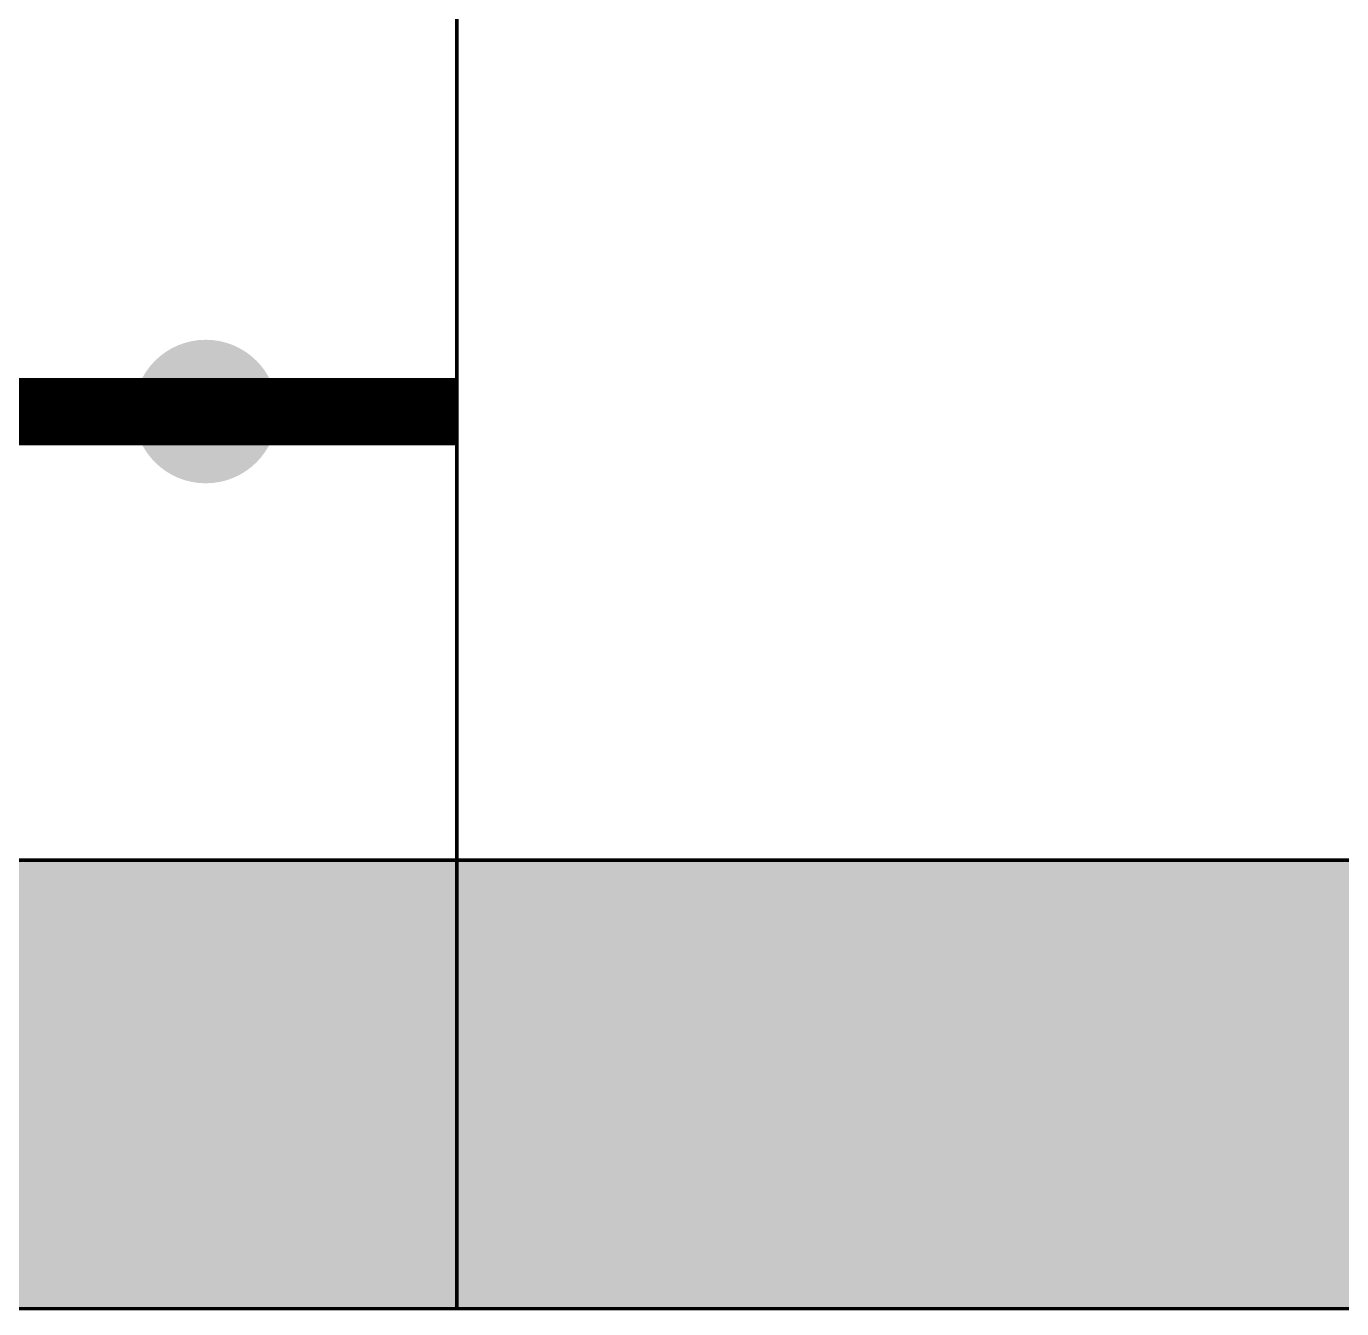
# Model space of a CAD drawing. Header units: millimetres. Extents: x -116965 to 323937, y 291661 to 566926.
# Drawn here: x -42028.7 to -41735.6, y 316538.8 to 316824.6 of the extents above; entities that cross this region are included whole.
import ezdxf

# ---------------------------------------------------------------- set-up
doc = ezdxf.new("R2010")
doc.units = ezdxf.units.MM
doc.layers.get('0').update_dxf_attribs({"lineweight": 18})
doc.layers.add('C00-00-00', color=7, linetype='Continuous')
doc.layers.add('C34-3A-40', color=7, linetype='Continuous', true_color=0x343a40)
doc.layers.add('C62-64-69', color=7, linetype='Continuous', true_color=0x626469)

msp = doc.modelspace()

# ---------------------------------------------------------------- hatches: boundary and pattern name
at = {"layer": 'C00-00-00'}
h = msp.add_hatch(color=256, dxfattribs=at)
edge = h.paths.add_edge_path()
edge.add_arc((-41988.741132, 316738.722167), 15.997765, 0, 360)
at = {"layer": 'C34-3A-40'}
h = msp.add_hatch(color=256, dxfattribs=at)
h.dxf.hatch_style = 2
h.paths.add_polyline_path([(-42632.651242, 316638.736127), (-41932.748952, 316638.736127), (-41932.748952, 316538.750083), (-42632.651242, 316538.750083)])
h = msp.add_hatch(color=256, dxfattribs=at)
h.dxf.hatch_style = 2
h.paths.add_polyline_path([(-41932.748952, 316638.736127), (-41532.804782, 316638.736127), (-41532.804782, 316538.750083), (-41932.748952, 316538.750083)])
at = {"layer": 'C62-64-69'}
h = msp.add_hatch(color=256, dxfattribs=at)
h.dxf.hatch_style = 2
h.paths.add_polyline_path([(-42056.731642, 316629.737383), (-42024.736107, 316629.737383), (-42024.736107, 316622.738358), (-42056.731642, 316622.738358)])
h = msp.add_hatch(color=256, dxfattribs=at)
h.dxf.hatch_style = 2
h.paths.add_polyline_path([(-42024.736107, 316629.737383), (-41992.740577, 316629.737383), (-41992.740577, 316622.738358), (-42024.736107, 316622.738358)])
h = msp.add_hatch(color=256, dxfattribs=at)
h.dxf.hatch_style = 2
h.paths.add_polyline_path([(-42024.736107, 316629.737383), (-41992.740577, 316629.737383), (-41992.740577, 316622.738358), (-42024.736107, 316622.738358)])
h = msp.add_hatch(color=256, dxfattribs=at)
h.dxf.hatch_style = 2
h.paths.add_polyline_path([(-41992.740577, 316629.737383), (-41960.745042, 316629.737383), (-41960.745042, 316622.738358), (-41992.740577, 316622.738358)])
h = msp.add_hatch(color=256, dxfattribs=at)
h.dxf.hatch_style = 2
h.paths.add_polyline_path([(-41992.740577, 316629.737383), (-41960.745042, 316629.737383), (-41960.745042, 316622.738358), (-41992.740577, 316622.738358)])
h = msp.add_hatch(color=256, dxfattribs=at)
h.dxf.hatch_style = 2
h.paths.add_polyline_path([(-41960.745042, 316629.737383), (-41928.749507, 316629.737383), (-41928.749507, 316622.738358), (-41960.745042, 316622.738358)])
h = msp.add_hatch(color=256, dxfattribs=at)
h.dxf.hatch_style = 2
h.paths.add_polyline_path([(-41932.748952, 316629.737383), (-41900.753417, 316629.737383), (-41900.753417, 316622.738358), (-41932.748952, 316622.738358)])
h = msp.add_hatch(color=256, dxfattribs=at)
h.dxf.hatch_style = 2
h.paths.add_polyline_path([(-41900.753417, 316629.737383), (-41868.757882, 316629.737383), (-41868.757882, 316622.738358), (-41900.753417, 316622.738358)])
h = msp.add_hatch(color=256, dxfattribs=at)
h.dxf.hatch_style = 2
h.paths.add_polyline_path([(-41900.753417, 316629.737383), (-41868.757882, 316629.737383), (-41868.757882, 316622.738358), (-41900.753417, 316622.738358)])
h = msp.add_hatch(color=256, dxfattribs=at)
h.dxf.hatch_style = 2
h.paths.add_polyline_path([(-41868.757882, 316629.737383), (-41836.762352, 316629.737383), (-41836.762352, 316622.738358), (-41868.757882, 316622.738358)])
h = msp.add_hatch(color=256, dxfattribs=at)
h.dxf.hatch_style = 2
h.paths.add_polyline_path([(-41868.757882, 316629.737383), (-41836.762352, 316629.737383), (-41836.762352, 316622.738358), (-41868.757882, 316622.738358)])
h = msp.add_hatch(color=256, dxfattribs=at)
h.dxf.hatch_style = 2
h.paths.add_polyline_path([(-41836.762352, 316629.737383), (-41804.766817, 316629.737383), (-41804.766817, 316622.738358), (-41836.762352, 316622.738358)])
h = msp.add_hatch(color=256, dxfattribs=at)
h.dxf.hatch_style = 2
h.paths.add_polyline_path([(-41804.766817, 316629.737383), (-41772.771282, 316629.737383), (-41772.771282, 316622.738358), (-41804.766817, 316622.738358)])
h = msp.add_hatch(color=256, dxfattribs=at)
h.dxf.hatch_style = 2
h.paths.add_polyline_path([(-41804.766817, 316629.737383), (-41772.771282, 316629.737383), (-41772.771282, 316622.738358), (-41804.766817, 316622.738358)])
h = msp.add_hatch(color=256, dxfattribs=at)
h.dxf.hatch_style = 2
h.paths.add_polyline_path([(-41772.771282, 316629.737383), (-41740.775752, 316629.737383), (-41740.775752, 316622.738358), (-41772.771282, 316622.738358)])
h = msp.add_hatch(color=256, dxfattribs=at)
h.dxf.hatch_style = 2
h.paths.add_polyline_path([(-41772.771282, 316629.737383), (-41740.775752, 316629.737383), (-41740.775752, 316622.738358), (-41772.771282, 316622.738358)])
h = msp.add_hatch(color=256, dxfattribs=at)
h.dxf.hatch_style = 2
h.paths.add_polyline_path([(-41740.775752, 316629.737383), (-41708.780217, 316629.737383), (-41708.780217, 316622.738358), (-41740.775752, 316622.738358)])
h = msp.add_hatch(color=256, dxfattribs=at)
h.dxf.hatch_style = 2
h.paths.add_polyline_path([(-42056.731642, 316622.738358), (-42024.736107, 316622.738358), (-42024.736107, 316620.738639), (-42056.731642, 316620.738639)])
h = msp.add_hatch(color=256, dxfattribs=at)
h.dxf.hatch_style = 2
h.paths.add_polyline_path([(-42024.736107, 316622.738358), (-41992.740577, 316622.738358), (-41992.740577, 316620.738639), (-42024.736107, 316620.738639)])
h = msp.add_hatch(color=256, dxfattribs=at)
h.dxf.hatch_style = 2
h.paths.add_polyline_path([(-42024.736107, 316622.738358), (-41992.740577, 316622.738358), (-41992.740577, 316620.738639), (-42024.736107, 316620.738639)])
h = msp.add_hatch(color=256, dxfattribs=at)
h.dxf.hatch_style = 2
h.paths.add_polyline_path([(-41992.740577, 316622.738358), (-41960.745042, 316622.738358), (-41960.745042, 316620.738639), (-41992.740577, 316620.738639)])
h = msp.add_hatch(color=256, dxfattribs=at)
h.dxf.hatch_style = 2
h.paths.add_polyline_path([(-41992.740577, 316622.738358), (-41960.745042, 316622.738358), (-41960.745042, 316620.738639), (-41992.740577, 316620.738639)])
h = msp.add_hatch(color=256, dxfattribs=at)
h.dxf.hatch_style = 2
h.paths.add_polyline_path([(-41960.745042, 316622.738358), (-41928.749507, 316622.738358), (-41928.749507, 316620.738639), (-41960.745042, 316620.738639)])
h = msp.add_hatch(color=256, dxfattribs=at)
h.dxf.hatch_style = 2
h.paths.add_polyline_path([(-41932.748952, 316622.738358), (-41900.753417, 316622.738358), (-41900.753417, 316620.738639), (-41932.748952, 316620.738639)])
h = msp.add_hatch(color=256, dxfattribs=at)
h.dxf.hatch_style = 2
h.paths.add_polyline_path([(-41900.753417, 316622.738358), (-41868.757882, 316622.738358), (-41868.757882, 316620.738639), (-41900.753417, 316620.738639)])
h = msp.add_hatch(color=256, dxfattribs=at)
h.dxf.hatch_style = 2
h.paths.add_polyline_path([(-41900.753417, 316622.738358), (-41868.757882, 316622.738358), (-41868.757882, 316620.738639), (-41900.753417, 316620.738639)])
h = msp.add_hatch(color=256, dxfattribs=at)
h.dxf.hatch_style = 2
h.paths.add_polyline_path([(-41868.757882, 316622.738358), (-41836.762352, 316622.738358), (-41836.762352, 316620.738639), (-41868.757882, 316620.738639)])
h = msp.add_hatch(color=256, dxfattribs=at)
h.dxf.hatch_style = 2
h.paths.add_polyline_path([(-41868.757882, 316622.738358), (-41836.762352, 316622.738358), (-41836.762352, 316620.738639), (-41868.757882, 316620.738639)])
h = msp.add_hatch(color=256, dxfattribs=at)
h.dxf.hatch_style = 2
h.paths.add_polyline_path([(-41836.762352, 316622.738358), (-41804.766817, 316622.738358), (-41804.766817, 316620.738639), (-41836.762352, 316620.738639)])
h = msp.add_hatch(color=256, dxfattribs=at)
h.dxf.hatch_style = 2
h.paths.add_polyline_path([(-41804.766817, 316622.738358), (-41772.771282, 316622.738358), (-41772.771282, 316620.738639), (-41804.766817, 316620.738639)])
h = msp.add_hatch(color=256, dxfattribs=at)
h.dxf.hatch_style = 2
h.paths.add_polyline_path([(-41804.766817, 316622.738358), (-41772.771282, 316622.738358), (-41772.771282, 316620.738639), (-41804.766817, 316620.738639)])
h = msp.add_hatch(color=256, dxfattribs=at)
h.dxf.hatch_style = 2
h.paths.add_polyline_path([(-41772.771282, 316622.738358), (-41740.775752, 316622.738358), (-41740.775752, 316620.738639), (-41772.771282, 316620.738639)])
h = msp.add_hatch(color=256, dxfattribs=at)
h.dxf.hatch_style = 2
h.paths.add_polyline_path([(-41772.771282, 316622.738358), (-41740.775752, 316622.738358), (-41740.775752, 316620.738639), (-41772.771282, 316620.738639)])
h = msp.add_hatch(color=256, dxfattribs=at)
h.dxf.hatch_style = 2
h.paths.add_polyline_path([(-41740.775752, 316622.738358), (-41708.780217, 316622.738358), (-41708.780217, 316620.738639), (-41740.775752, 316620.738639)])
h = msp.add_hatch(color=256, dxfattribs=at)
h.dxf.hatch_style = 2
h.paths.add_polyline_path([(-42056.731642, 316620.738639), (-42024.736107, 316620.738639), (-42024.736107, 316613.739614), (-42056.731642, 316613.739614)])
h = msp.add_hatch(color=256, dxfattribs=at)
h.dxf.hatch_style = 2
h.paths.add_polyline_path([(-42024.736107, 316620.738639), (-41992.740577, 316620.738639), (-41992.740577, 316613.739614), (-42024.736107, 316613.739614)])
h = msp.add_hatch(color=256, dxfattribs=at)
h.dxf.hatch_style = 2
h.paths.add_polyline_path([(-42024.736107, 316620.738639), (-41992.740577, 316620.738639), (-41992.740577, 316613.739614), (-42024.736107, 316613.739614)])
h = msp.add_hatch(color=256, dxfattribs=at)
h.dxf.hatch_style = 2
h.paths.add_polyline_path([(-41992.740577, 316620.738639), (-41960.745042, 316620.738639), (-41960.745042, 316613.739614), (-41992.740577, 316613.739614)])
h = msp.add_hatch(color=256, dxfattribs=at)
h.dxf.hatch_style = 2
h.paths.add_polyline_path([(-41992.740577, 316620.738639), (-41960.745042, 316620.738639), (-41960.745042, 316613.739614), (-41992.740577, 316613.739614)])
h = msp.add_hatch(color=256, dxfattribs=at)
h.dxf.hatch_style = 2
h.paths.add_polyline_path([(-41960.745042, 316620.738639), (-41928.749507, 316620.738639), (-41928.749507, 316613.739614), (-41960.745042, 316613.739614)])
h = msp.add_hatch(color=256, dxfattribs=at)
h.dxf.hatch_style = 2
h.paths.add_polyline_path([(-41932.748952, 316620.738639), (-41900.753417, 316620.738639), (-41900.753417, 316613.739614), (-41932.748952, 316613.739614)])
h = msp.add_hatch(color=256, dxfattribs=at)
h.dxf.hatch_style = 2
h.paths.add_polyline_path([(-41900.753417, 316620.738639), (-41868.757882, 316620.738639), (-41868.757882, 316613.739614), (-41900.753417, 316613.739614)])
h = msp.add_hatch(color=256, dxfattribs=at)
h.dxf.hatch_style = 2
h.paths.add_polyline_path([(-41900.753417, 316620.738639), (-41868.757882, 316620.738639), (-41868.757882, 316613.739614), (-41900.753417, 316613.739614)])
h = msp.add_hatch(color=256, dxfattribs=at)
h.dxf.hatch_style = 2
h.paths.add_polyline_path([(-41868.757882, 316620.738639), (-41836.762352, 316620.738639), (-41836.762352, 316613.739614), (-41868.757882, 316613.739614)])
h = msp.add_hatch(color=256, dxfattribs=at)
h.dxf.hatch_style = 2
h.paths.add_polyline_path([(-41868.757882, 316620.738639), (-41836.762352, 316620.738639), (-41836.762352, 316613.739614), (-41868.757882, 316613.739614)])
h = msp.add_hatch(color=256, dxfattribs=at)
h.dxf.hatch_style = 2
h.paths.add_polyline_path([(-41836.762352, 316620.738639), (-41804.766817, 316620.738639), (-41804.766817, 316613.739614), (-41836.762352, 316613.739614)])
h = msp.add_hatch(color=256, dxfattribs=at)
h.dxf.hatch_style = 2
h.paths.add_polyline_path([(-41804.766817, 316620.738639), (-41772.771282, 316620.738639), (-41772.771282, 316613.739614), (-41804.766817, 316613.739614)])
h = msp.add_hatch(color=256, dxfattribs=at)
h.dxf.hatch_style = 2
h.paths.add_polyline_path([(-41804.766817, 316620.738639), (-41772.771282, 316620.738639), (-41772.771282, 316613.739614), (-41804.766817, 316613.739614)])
h = msp.add_hatch(color=256, dxfattribs=at)
h.dxf.hatch_style = 2
h.paths.add_polyline_path([(-41772.771282, 316620.738639), (-41740.775752, 316620.738639), (-41740.775752, 316613.739614), (-41772.771282, 316613.739614)])
h = msp.add_hatch(color=256, dxfattribs=at)
h.dxf.hatch_style = 2
h.paths.add_polyline_path([(-41772.771282, 316620.738639), (-41740.775752, 316620.738639), (-41740.775752, 316613.739614), (-41772.771282, 316613.739614)])
h = msp.add_hatch(color=256, dxfattribs=at)
h.dxf.hatch_style = 2
h.paths.add_polyline_path([(-41740.775752, 316620.738639), (-41708.780217, 316620.738639), (-41708.780217, 316613.739614), (-41740.775752, 316613.739614)])
h = msp.add_hatch(color=256, dxfattribs=at)
h.dxf.hatch_style = 2
h.paths.add_polyline_path([(-42056.731642, 316613.739614), (-42024.736107, 316613.739614), (-42024.736107, 316611.739896), (-42056.731642, 316611.739896)])
h = msp.add_hatch(color=256, dxfattribs=at)
h.dxf.hatch_style = 2
h.paths.add_polyline_path([(-42024.736107, 316613.739614), (-41992.740577, 316613.739614), (-41992.740577, 316611.739896), (-42024.736107, 316611.739896)])
h = msp.add_hatch(color=256, dxfattribs=at)
h.dxf.hatch_style = 2
h.paths.add_polyline_path([(-42024.736107, 316613.739614), (-41992.740577, 316613.739614), (-41992.740577, 316611.739896), (-42024.736107, 316611.739896)])
h = msp.add_hatch(color=256, dxfattribs=at)
h.dxf.hatch_style = 2
h.paths.add_polyline_path([(-41992.740577, 316613.739614), (-41960.745042, 316613.739614), (-41960.745042, 316611.739896), (-41992.740577, 316611.739896)])
h = msp.add_hatch(color=256, dxfattribs=at)
h.dxf.hatch_style = 2
h.paths.add_polyline_path([(-41992.740577, 316613.739614), (-41960.745042, 316613.739614), (-41960.745042, 316611.739896), (-41992.740577, 316611.739896)])
h = msp.add_hatch(color=256, dxfattribs=at)
h.dxf.hatch_style = 2
h.paths.add_polyline_path([(-41960.745042, 316613.739614), (-41928.749507, 316613.739614), (-41928.749507, 316611.739896), (-41960.745042, 316611.739896)])
h = msp.add_hatch(color=256, dxfattribs=at)
h.dxf.hatch_style = 2
h.paths.add_polyline_path([(-41932.748952, 316613.739614), (-41900.753417, 316613.739614), (-41900.753417, 316611.739896), (-41932.748952, 316611.739896)])
h = msp.add_hatch(color=256, dxfattribs=at)
h.dxf.hatch_style = 2
h.paths.add_polyline_path([(-41900.753417, 316613.739614), (-41868.757882, 316613.739614), (-41868.757882, 316611.739896), (-41900.753417, 316611.739896)])
h = msp.add_hatch(color=256, dxfattribs=at)
h.dxf.hatch_style = 2
h.paths.add_polyline_path([(-41900.753417, 316613.739614), (-41868.757882, 316613.739614), (-41868.757882, 316611.739896), (-41900.753417, 316611.739896)])
h = msp.add_hatch(color=256, dxfattribs=at)
h.dxf.hatch_style = 2
h.paths.add_polyline_path([(-41868.757882, 316613.739614), (-41836.762352, 316613.739614), (-41836.762352, 316611.739896), (-41868.757882, 316611.739896)])
h = msp.add_hatch(color=256, dxfattribs=at)
h.dxf.hatch_style = 2
h.paths.add_polyline_path([(-41868.757882, 316613.739614), (-41836.762352, 316613.739614), (-41836.762352, 316611.739896), (-41868.757882, 316611.739896)])
h = msp.add_hatch(color=256, dxfattribs=at)
h.dxf.hatch_style = 2
h.paths.add_polyline_path([(-41836.762352, 316613.739614), (-41804.766817, 316613.739614), (-41804.766817, 316611.739896), (-41836.762352, 316611.739896)])
h = msp.add_hatch(color=256, dxfattribs=at)
h.dxf.hatch_style = 2
h.paths.add_polyline_path([(-41804.766817, 316613.739614), (-41772.771282, 316613.739614), (-41772.771282, 316611.739896), (-41804.766817, 316611.739896)])
h = msp.add_hatch(color=256, dxfattribs=at)
h.dxf.hatch_style = 2
h.paths.add_polyline_path([(-41804.766817, 316613.739614), (-41772.771282, 316613.739614), (-41772.771282, 316611.739896), (-41804.766817, 316611.739896)])
h = msp.add_hatch(color=256, dxfattribs=at)
h.dxf.hatch_style = 2
h.paths.add_polyline_path([(-41772.771282, 316613.739614), (-41740.775752, 316613.739614), (-41740.775752, 316611.739896), (-41772.771282, 316611.739896)])
h = msp.add_hatch(color=256, dxfattribs=at)
h.dxf.hatch_style = 2
h.paths.add_polyline_path([(-41772.771282, 316613.739614), (-41740.775752, 316613.739614), (-41740.775752, 316611.739896), (-41772.771282, 316611.739896)])
h = msp.add_hatch(color=256, dxfattribs=at)
h.dxf.hatch_style = 2
h.paths.add_polyline_path([(-41740.775752, 316613.739614), (-41708.780217, 316613.739614), (-41708.780217, 316611.739896), (-41740.775752, 316611.739896)])
h = msp.add_hatch(color=256, dxfattribs=at)
h.dxf.hatch_style = 2
h.paths.add_polyline_path([(-42056.731642, 316611.739896), (-42024.736107, 316611.739896), (-42024.736107, 316604.74087), (-42056.731642, 316604.74087)])
h = msp.add_hatch(color=256, dxfattribs=at)
h.dxf.hatch_style = 2
h.paths.add_polyline_path([(-42024.736107, 316611.739896), (-41992.740577, 316611.739896), (-41992.740577, 316604.74087), (-42024.736107, 316604.74087)])
h = msp.add_hatch(color=256, dxfattribs=at)
h.dxf.hatch_style = 2
h.paths.add_polyline_path([(-42024.736107, 316611.739896), (-41992.740577, 316611.739896), (-41992.740577, 316604.74087), (-42024.736107, 316604.74087)])
h = msp.add_hatch(color=256, dxfattribs=at)
h.dxf.hatch_style = 2
h.paths.add_polyline_path([(-41992.740577, 316611.739896), (-41960.745042, 316611.739896), (-41960.745042, 316604.74087), (-41992.740577, 316604.74087)])
h = msp.add_hatch(color=256, dxfattribs=at)
h.dxf.hatch_style = 2
h.paths.add_polyline_path([(-41992.740577, 316611.739896), (-41960.745042, 316611.739896), (-41960.745042, 316604.74087), (-41992.740577, 316604.74087)])
h = msp.add_hatch(color=256, dxfattribs=at)
h.dxf.hatch_style = 2
h.paths.add_polyline_path([(-41960.745042, 316611.739896), (-41928.749507, 316611.739896), (-41928.749507, 316604.74087), (-41960.745042, 316604.74087)])
h = msp.add_hatch(color=256, dxfattribs=at)
h.dxf.hatch_style = 2
h.paths.add_polyline_path([(-41932.748952, 316611.739896), (-41900.753417, 316611.739896), (-41900.753417, 316604.74087), (-41932.748952, 316604.74087)])
h = msp.add_hatch(color=256, dxfattribs=at)
h.dxf.hatch_style = 2
h.paths.add_polyline_path([(-41900.753417, 316611.739896), (-41868.757882, 316611.739896), (-41868.757882, 316604.74087), (-41900.753417, 316604.74087)])
h = msp.add_hatch(color=256, dxfattribs=at)
h.dxf.hatch_style = 2
h.paths.add_polyline_path([(-41900.753417, 316611.739896), (-41868.757882, 316611.739896), (-41868.757882, 316604.74087), (-41900.753417, 316604.74087)])
h = msp.add_hatch(color=256, dxfattribs=at)
h.dxf.hatch_style = 2
h.paths.add_polyline_path([(-41868.757882, 316611.739896), (-41836.762352, 316611.739896), (-41836.762352, 316604.74087), (-41868.757882, 316604.74087)])
h = msp.add_hatch(color=256, dxfattribs=at)
h.dxf.hatch_style = 2
h.paths.add_polyline_path([(-41868.757882, 316611.739896), (-41836.762352, 316611.739896), (-41836.762352, 316604.74087), (-41868.757882, 316604.74087)])
h = msp.add_hatch(color=256, dxfattribs=at)
h.dxf.hatch_style = 2
h.paths.add_polyline_path([(-41836.762352, 316611.739896), (-41804.766817, 316611.739896), (-41804.766817, 316604.74087), (-41836.762352, 316604.74087)])
h = msp.add_hatch(color=256, dxfattribs=at)
h.dxf.hatch_style = 2
h.paths.add_polyline_path([(-41804.766817, 316611.739896), (-41772.771282, 316611.739896), (-41772.771282, 316604.74087), (-41804.766817, 316604.74087)])
h = msp.add_hatch(color=256, dxfattribs=at)
h.dxf.hatch_style = 2
h.paths.add_polyline_path([(-41804.766817, 316611.739896), (-41772.771282, 316611.739896), (-41772.771282, 316604.74087), (-41804.766817, 316604.74087)])
h = msp.add_hatch(color=256, dxfattribs=at)
h.dxf.hatch_style = 2
h.paths.add_polyline_path([(-41772.771282, 316611.739896), (-41740.775752, 316611.739896), (-41740.775752, 316604.74087), (-41772.771282, 316604.74087)])
h = msp.add_hatch(color=256, dxfattribs=at)
h.dxf.hatch_style = 2
h.paths.add_polyline_path([(-41772.771282, 316611.739896), (-41740.775752, 316611.739896), (-41740.775752, 316604.74087), (-41772.771282, 316604.74087)])
h = msp.add_hatch(color=256, dxfattribs=at)
h.dxf.hatch_style = 2
h.paths.add_polyline_path([(-41740.775752, 316611.739896), (-41708.780217, 316611.739896), (-41708.780217, 316604.74087), (-41740.775752, 316604.74087)])
h = msp.add_hatch(color=256, dxfattribs=at)
h.dxf.hatch_style = 2
h.paths.add_polyline_path([(-42056.731642, 316604.74087), (-42024.736107, 316604.74087), (-42024.736107, 316602.741152), (-42056.731642, 316602.741152)])
h = msp.add_hatch(color=256, dxfattribs=at)
h.dxf.hatch_style = 2
h.paths.add_polyline_path([(-42024.736107, 316604.74087), (-41992.740577, 316604.74087), (-41992.740577, 316602.741152), (-42024.736107, 316602.741152)])
h = msp.add_hatch(color=256, dxfattribs=at)
h.dxf.hatch_style = 2
h.paths.add_polyline_path([(-42024.736107, 316604.74087), (-41992.740577, 316604.74087), (-41992.740577, 316602.741152), (-42024.736107, 316602.741152)])
h = msp.add_hatch(color=256, dxfattribs=at)
h.dxf.hatch_style = 2
h.paths.add_polyline_path([(-41992.740577, 316604.74087), (-41960.745042, 316604.74087), (-41960.745042, 316602.741152), (-41992.740577, 316602.741152)])
h = msp.add_hatch(color=256, dxfattribs=at)
h.dxf.hatch_style = 2
h.paths.add_polyline_path([(-41992.740577, 316604.74087), (-41960.745042, 316604.74087), (-41960.745042, 316602.741152), (-41992.740577, 316602.741152)])
h = msp.add_hatch(color=256, dxfattribs=at)
h.dxf.hatch_style = 2
h.paths.add_polyline_path([(-41960.745042, 316604.74087), (-41928.749507, 316604.74087), (-41928.749507, 316602.741152), (-41960.745042, 316602.741152)])
h = msp.add_hatch(color=256, dxfattribs=at)
h.dxf.hatch_style = 2
h.paths.add_polyline_path([(-41932.748952, 316604.74087), (-41900.753417, 316604.74087), (-41900.753417, 316602.741152), (-41932.748952, 316602.741152)])
h = msp.add_hatch(color=256, dxfattribs=at)
h.dxf.hatch_style = 2
h.paths.add_polyline_path([(-41900.753417, 316604.74087), (-41868.757882, 316604.74087), (-41868.757882, 316602.741152), (-41900.753417, 316602.741152)])
h = msp.add_hatch(color=256, dxfattribs=at)
h.dxf.hatch_style = 2
h.paths.add_polyline_path([(-41900.753417, 316604.74087), (-41868.757882, 316604.74087), (-41868.757882, 316602.741152), (-41900.753417, 316602.741152)])
h = msp.add_hatch(color=256, dxfattribs=at)
h.dxf.hatch_style = 2
h.paths.add_polyline_path([(-41868.757882, 316604.74087), (-41836.762352, 316604.74087), (-41836.762352, 316602.741152), (-41868.757882, 316602.741152)])
h = msp.add_hatch(color=256, dxfattribs=at)
h.dxf.hatch_style = 2
h.paths.add_polyline_path([(-41868.757882, 316604.74087), (-41836.762352, 316604.74087), (-41836.762352, 316602.741152), (-41868.757882, 316602.741152)])
h = msp.add_hatch(color=256, dxfattribs=at)
h.dxf.hatch_style = 2
h.paths.add_polyline_path([(-41836.762352, 316604.74087), (-41804.766817, 316604.74087), (-41804.766817, 316602.741152), (-41836.762352, 316602.741152)])
h = msp.add_hatch(color=256, dxfattribs=at)
h.dxf.hatch_style = 2
h.paths.add_polyline_path([(-41804.766817, 316604.74087), (-41772.771282, 316604.74087), (-41772.771282, 316602.741152), (-41804.766817, 316602.741152)])
h = msp.add_hatch(color=256, dxfattribs=at)
h.dxf.hatch_style = 2
h.paths.add_polyline_path([(-41804.766817, 316604.74087), (-41772.771282, 316604.74087), (-41772.771282, 316602.741152), (-41804.766817, 316602.741152)])
h = msp.add_hatch(color=256, dxfattribs=at)
h.dxf.hatch_style = 2
h.paths.add_polyline_path([(-41772.771282, 316604.74087), (-41740.775752, 316604.74087), (-41740.775752, 316602.741152), (-41772.771282, 316602.741152)])
h = msp.add_hatch(color=256, dxfattribs=at)
h.dxf.hatch_style = 2
h.paths.add_polyline_path([(-41772.771282, 316604.74087), (-41740.775752, 316604.74087), (-41740.775752, 316602.741152), (-41772.771282, 316602.741152)])
h = msp.add_hatch(color=256, dxfattribs=at)
h.dxf.hatch_style = 2
h.paths.add_polyline_path([(-41740.775752, 316604.74087), (-41708.780217, 316604.74087), (-41708.780217, 316602.741152), (-41740.775752, 316602.741152)])
h = msp.add_hatch(color=256, dxfattribs=at)
h.dxf.hatch_style = 2
h.paths.add_polyline_path([(-42056.731642, 316602.741152), (-42024.736107, 316602.741152), (-42024.736107, 316595.742126), (-42056.731642, 316595.742126)])
h = msp.add_hatch(color=256, dxfattribs=at)
h.dxf.hatch_style = 2
h.paths.add_polyline_path([(-42024.736107, 316602.741152), (-41992.740577, 316602.741152), (-41992.740577, 316595.742126), (-42024.736107, 316595.742126)])
h = msp.add_hatch(color=256, dxfattribs=at)
h.dxf.hatch_style = 2
h.paths.add_polyline_path([(-42024.736107, 316602.741152), (-41992.740577, 316602.741152), (-41992.740577, 316595.742126), (-42024.736107, 316595.742126)])
h = msp.add_hatch(color=256, dxfattribs=at)
h.dxf.hatch_style = 2
h.paths.add_polyline_path([(-41992.740577, 316602.741152), (-41960.745042, 316602.741152), (-41960.745042, 316595.742126), (-41992.740577, 316595.742126)])
h = msp.add_hatch(color=256, dxfattribs=at)
h.dxf.hatch_style = 2
h.paths.add_polyline_path([(-41992.740577, 316602.741152), (-41960.745042, 316602.741152), (-41960.745042, 316595.742126), (-41992.740577, 316595.742126)])
h = msp.add_hatch(color=256, dxfattribs=at)
h.dxf.hatch_style = 2
h.paths.add_polyline_path([(-41960.745042, 316602.741152), (-41928.749507, 316602.741152), (-41928.749507, 316595.742126), (-41960.745042, 316595.742126)])
h = msp.add_hatch(color=256, dxfattribs=at)
h.dxf.hatch_style = 2
h.paths.add_polyline_path([(-41932.748952, 316602.741152), (-41900.753417, 316602.741152), (-41900.753417, 316595.742126), (-41932.748952, 316595.742126)])
h = msp.add_hatch(color=256, dxfattribs=at)
h.dxf.hatch_style = 2
h.paths.add_polyline_path([(-41900.753417, 316602.741152), (-41868.757882, 316602.741152), (-41868.757882, 316595.742126), (-41900.753417, 316595.742126)])
h = msp.add_hatch(color=256, dxfattribs=at)
h.dxf.hatch_style = 2
h.paths.add_polyline_path([(-41900.753417, 316602.741152), (-41868.757882, 316602.741152), (-41868.757882, 316595.742126), (-41900.753417, 316595.742126)])
h = msp.add_hatch(color=256, dxfattribs=at)
h.dxf.hatch_style = 2
h.paths.add_polyline_path([(-41868.757882, 316602.741152), (-41836.762352, 316602.741152), (-41836.762352, 316595.742126), (-41868.757882, 316595.742126)])
h = msp.add_hatch(color=256, dxfattribs=at)
h.dxf.hatch_style = 2
h.paths.add_polyline_path([(-41868.757882, 316602.741152), (-41836.762352, 316602.741152), (-41836.762352, 316595.742126), (-41868.757882, 316595.742126)])
h = msp.add_hatch(color=256, dxfattribs=at)
h.dxf.hatch_style = 2
h.paths.add_polyline_path([(-41836.762352, 316602.741152), (-41804.766817, 316602.741152), (-41804.766817, 316595.742126), (-41836.762352, 316595.742126)])
h = msp.add_hatch(color=256, dxfattribs=at)
h.dxf.hatch_style = 2
h.paths.add_polyline_path([(-41804.766817, 316602.741152), (-41772.771282, 316602.741152), (-41772.771282, 316595.742126), (-41804.766817, 316595.742126)])
h = msp.add_hatch(color=256, dxfattribs=at)
h.dxf.hatch_style = 2
h.paths.add_polyline_path([(-41804.766817, 316602.741152), (-41772.771282, 316602.741152), (-41772.771282, 316595.742126), (-41804.766817, 316595.742126)])
h = msp.add_hatch(color=256, dxfattribs=at)
h.dxf.hatch_style = 2
h.paths.add_polyline_path([(-41772.771282, 316602.741152), (-41740.775752, 316602.741152), (-41740.775752, 316595.742126), (-41772.771282, 316595.742126)])
h = msp.add_hatch(color=256, dxfattribs=at)
h.dxf.hatch_style = 2
h.paths.add_polyline_path([(-41772.771282, 316602.741152), (-41740.775752, 316602.741152), (-41740.775752, 316595.742126), (-41772.771282, 316595.742126)])
h = msp.add_hatch(color=256, dxfattribs=at)
h.dxf.hatch_style = 2
h.paths.add_polyline_path([(-41740.775752, 316602.741152), (-41708.780217, 316602.741152), (-41708.780217, 316595.742126), (-41740.775752, 316595.742126)])
h = msp.add_hatch(color=256, dxfattribs=at)
h.dxf.hatch_style = 2
h.paths.add_polyline_path([(-42056.731642, 316595.742126), (-42024.736107, 316595.742126), (-42024.736107, 316593.742408), (-42056.731642, 316593.742408)])
h = msp.add_hatch(color=256, dxfattribs=at)
h.dxf.hatch_style = 2
h.paths.add_polyline_path([(-42024.736107, 316595.742126), (-41992.740577, 316595.742126), (-41992.740577, 316593.742408), (-42024.736107, 316593.742408)])
h = msp.add_hatch(color=256, dxfattribs=at)
h.dxf.hatch_style = 2
h.paths.add_polyline_path([(-42024.736107, 316595.742126), (-41992.740577, 316595.742126), (-41992.740577, 316593.742408), (-42024.736107, 316593.742408)])
h = msp.add_hatch(color=256, dxfattribs=at)
h.dxf.hatch_style = 2
h.paths.add_polyline_path([(-41992.740577, 316595.742126), (-41960.745042, 316595.742126), (-41960.745042, 316593.742408), (-41992.740577, 316593.742408)])
h = msp.add_hatch(color=256, dxfattribs=at)
h.dxf.hatch_style = 2
h.paths.add_polyline_path([(-41992.740577, 316595.742126), (-41960.745042, 316595.742126), (-41960.745042, 316593.742408), (-41992.740577, 316593.742408)])
h = msp.add_hatch(color=256, dxfattribs=at)
h.dxf.hatch_style = 2
h.paths.add_polyline_path([(-41960.745042, 316595.742126), (-41928.749507, 316595.742126), (-41928.749507, 316593.742408), (-41960.745042, 316593.742408)])
h = msp.add_hatch(color=256, dxfattribs=at)
h.dxf.hatch_style = 2
h.paths.add_polyline_path([(-41932.748952, 316595.742126), (-41900.753417, 316595.742126), (-41900.753417, 316593.742408), (-41932.748952, 316593.742408)])
h = msp.add_hatch(color=256, dxfattribs=at)
h.dxf.hatch_style = 2
h.paths.add_polyline_path([(-41900.753417, 316595.742126), (-41868.757882, 316595.742126), (-41868.757882, 316593.742408), (-41900.753417, 316593.742408)])
h = msp.add_hatch(color=256, dxfattribs=at)
h.dxf.hatch_style = 2
h.paths.add_polyline_path([(-41900.753417, 316595.742126), (-41868.757882, 316595.742126), (-41868.757882, 316593.742408), (-41900.753417, 316593.742408)])
h = msp.add_hatch(color=256, dxfattribs=at)
h.dxf.hatch_style = 2
h.paths.add_polyline_path([(-41868.757882, 316595.742126), (-41836.762352, 316595.742126), (-41836.762352, 316593.742408), (-41868.757882, 316593.742408)])
h = msp.add_hatch(color=256, dxfattribs=at)
h.dxf.hatch_style = 2
h.paths.add_polyline_path([(-41868.757882, 316595.742126), (-41836.762352, 316595.742126), (-41836.762352, 316593.742408), (-41868.757882, 316593.742408)])
h = msp.add_hatch(color=256, dxfattribs=at)
h.dxf.hatch_style = 2
h.paths.add_polyline_path([(-41836.762352, 316595.742126), (-41804.766817, 316595.742126), (-41804.766817, 316593.742408), (-41836.762352, 316593.742408)])
h = msp.add_hatch(color=256, dxfattribs=at)
h.dxf.hatch_style = 2
h.paths.add_polyline_path([(-41804.766817, 316595.742126), (-41772.771282, 316595.742126), (-41772.771282, 316593.742408), (-41804.766817, 316593.742408)])
h = msp.add_hatch(color=256, dxfattribs=at)
h.dxf.hatch_style = 2
h.paths.add_polyline_path([(-41804.766817, 316595.742126), (-41772.771282, 316595.742126), (-41772.771282, 316593.742408), (-41804.766817, 316593.742408)])
h = msp.add_hatch(color=256, dxfattribs=at)
h.dxf.hatch_style = 2
h.paths.add_polyline_path([(-41772.771282, 316595.742126), (-41740.775752, 316595.742126), (-41740.775752, 316593.742408), (-41772.771282, 316593.742408)])
h = msp.add_hatch(color=256, dxfattribs=at)
h.dxf.hatch_style = 2
h.paths.add_polyline_path([(-41772.771282, 316595.742126), (-41740.775752, 316595.742126), (-41740.775752, 316593.742408), (-41772.771282, 316593.742408)])
h = msp.add_hatch(color=256, dxfattribs=at)
h.dxf.hatch_style = 2
h.paths.add_polyline_path([(-41740.775752, 316595.742126), (-41708.780217, 316595.742126), (-41708.780217, 316593.742408), (-41740.775752, 316593.742408)])
h = msp.add_hatch(color=256, dxfattribs=at)
h.dxf.hatch_style = 2
h.paths.add_polyline_path([(-42056.731642, 316593.742408), (-42024.736107, 316593.742408), (-42024.736107, 316586.743383), (-42056.731642, 316586.743383)])
h = msp.add_hatch(color=256, dxfattribs=at)
h.dxf.hatch_style = 2
h.paths.add_polyline_path([(-42024.736107, 316593.742408), (-41992.740577, 316593.742408), (-41992.740577, 316586.743383), (-42024.736107, 316586.743383)])
h = msp.add_hatch(color=256, dxfattribs=at)
h.dxf.hatch_style = 2
h.paths.add_polyline_path([(-42024.736107, 316593.742408), (-41992.740577, 316593.742408), (-41992.740577, 316586.743383), (-42024.736107, 316586.743383)])
h = msp.add_hatch(color=256, dxfattribs=at)
h.dxf.hatch_style = 2
h.paths.add_polyline_path([(-41992.740577, 316593.742408), (-41960.745042, 316593.742408), (-41960.745042, 316586.743383), (-41992.740577, 316586.743383)])
h = msp.add_hatch(color=256, dxfattribs=at)
h.dxf.hatch_style = 2
h.paths.add_polyline_path([(-41992.740577, 316593.742408), (-41960.745042, 316593.742408), (-41960.745042, 316586.743383), (-41992.740577, 316586.743383)])
h = msp.add_hatch(color=256, dxfattribs=at)
h.dxf.hatch_style = 2
h.paths.add_polyline_path([(-41960.745042, 316593.742408), (-41928.749507, 316593.742408), (-41928.749507, 316586.743383), (-41960.745042, 316586.743383)])
h = msp.add_hatch(color=256, dxfattribs=at)
h.dxf.hatch_style = 2
h.paths.add_polyline_path([(-41932.748952, 316593.742408), (-41900.753417, 316593.742408), (-41900.753417, 316586.743383), (-41932.748952, 316586.743383)])
h = msp.add_hatch(color=256, dxfattribs=at)
h.dxf.hatch_style = 2
h.paths.add_polyline_path([(-41900.753417, 316593.742408), (-41868.757882, 316593.742408), (-41868.757882, 316586.743383), (-41900.753417, 316586.743383)])
h = msp.add_hatch(color=256, dxfattribs=at)
h.dxf.hatch_style = 2
h.paths.add_polyline_path([(-41900.753417, 316593.742408), (-41868.757882, 316593.742408), (-41868.757882, 316586.743383), (-41900.753417, 316586.743383)])
h = msp.add_hatch(color=256, dxfattribs=at)
h.dxf.hatch_style = 2
h.paths.add_polyline_path([(-41868.757882, 316593.742408), (-41836.762352, 316593.742408), (-41836.762352, 316586.743383), (-41868.757882, 316586.743383)])
h = msp.add_hatch(color=256, dxfattribs=at)
h.dxf.hatch_style = 2
h.paths.add_polyline_path([(-41868.757882, 316593.742408), (-41836.762352, 316593.742408), (-41836.762352, 316586.743383), (-41868.757882, 316586.743383)])
h = msp.add_hatch(color=256, dxfattribs=at)
h.dxf.hatch_style = 2
h.paths.add_polyline_path([(-41836.762352, 316593.742408), (-41804.766817, 316593.742408), (-41804.766817, 316586.743383), (-41836.762352, 316586.743383)])
h = msp.add_hatch(color=256, dxfattribs=at)
h.dxf.hatch_style = 2
h.paths.add_polyline_path([(-41804.766817, 316593.742408), (-41772.771282, 316593.742408), (-41772.771282, 316586.743383), (-41804.766817, 316586.743383)])
h = msp.add_hatch(color=256, dxfattribs=at)
h.dxf.hatch_style = 2
h.paths.add_polyline_path([(-41804.766817, 316593.742408), (-41772.771282, 316593.742408), (-41772.771282, 316586.743383), (-41804.766817, 316586.743383)])
h = msp.add_hatch(color=256, dxfattribs=at)
h.dxf.hatch_style = 2
h.paths.add_polyline_path([(-41772.771282, 316593.742408), (-41740.775752, 316593.742408), (-41740.775752, 316586.743383), (-41772.771282, 316586.743383)])
h = msp.add_hatch(color=256, dxfattribs=at)
h.dxf.hatch_style = 2
h.paths.add_polyline_path([(-41772.771282, 316593.742408), (-41740.775752, 316593.742408), (-41740.775752, 316586.743383), (-41772.771282, 316586.743383)])
h = msp.add_hatch(color=256, dxfattribs=at)
h.dxf.hatch_style = 2
h.paths.add_polyline_path([(-41740.775752, 316593.742408), (-41708.780217, 316593.742408), (-41708.780217, 316586.743383), (-41740.775752, 316586.743383)])
h = msp.add_hatch(color=256, dxfattribs=at)
h.dxf.hatch_style = 2
h.paths.add_polyline_path([(-42056.731642, 316586.743383), (-42024.736107, 316586.743383), (-42024.736107, 316584.743664), (-42056.731642, 316584.743664)])
h = msp.add_hatch(color=256, dxfattribs=at)
h.dxf.hatch_style = 2
h.paths.add_polyline_path([(-42024.736107, 316586.743383), (-41992.740577, 316586.743383), (-41992.740577, 316584.743664), (-42024.736107, 316584.743664)])
h = msp.add_hatch(color=256, dxfattribs=at)
h.dxf.hatch_style = 2
h.paths.add_polyline_path([(-42024.736107, 316586.743383), (-41992.740577, 316586.743383), (-41992.740577, 316584.743664), (-42024.736107, 316584.743664)])
h = msp.add_hatch(color=256, dxfattribs=at)
h.dxf.hatch_style = 2
h.paths.add_polyline_path([(-41992.740577, 316586.743383), (-41960.745042, 316586.743383), (-41960.745042, 316584.743664), (-41992.740577, 316584.743664)])
h = msp.add_hatch(color=256, dxfattribs=at)
h.dxf.hatch_style = 2
h.paths.add_polyline_path([(-41992.740577, 316586.743383), (-41960.745042, 316586.743383), (-41960.745042, 316584.743664), (-41992.740577, 316584.743664)])
h = msp.add_hatch(color=256, dxfattribs=at)
h.dxf.hatch_style = 2
h.paths.add_polyline_path([(-41960.745042, 316586.743383), (-41928.749507, 316586.743383), (-41928.749507, 316584.743664), (-41960.745042, 316584.743664)])
h = msp.add_hatch(color=256, dxfattribs=at)
h.dxf.hatch_style = 2
h.paths.add_polyline_path([(-41932.748952, 316586.743383), (-41900.753417, 316586.743383), (-41900.753417, 316584.743664), (-41932.748952, 316584.743664)])
h = msp.add_hatch(color=256, dxfattribs=at)
h.dxf.hatch_style = 2
h.paths.add_polyline_path([(-41900.753417, 316586.743383), (-41868.757882, 316586.743383), (-41868.757882, 316584.743664), (-41900.753417, 316584.743664)])
h = msp.add_hatch(color=256, dxfattribs=at)
h.dxf.hatch_style = 2
h.paths.add_polyline_path([(-41900.753417, 316586.743383), (-41868.757882, 316586.743383), (-41868.757882, 316584.743664), (-41900.753417, 316584.743664)])
h = msp.add_hatch(color=256, dxfattribs=at)
h.dxf.hatch_style = 2
h.paths.add_polyline_path([(-41868.757882, 316586.743383), (-41836.762352, 316586.743383), (-41836.762352, 316584.743664), (-41868.757882, 316584.743664)])
h = msp.add_hatch(color=256, dxfattribs=at)
h.dxf.hatch_style = 2
h.paths.add_polyline_path([(-41868.757882, 316586.743383), (-41836.762352, 316586.743383), (-41836.762352, 316584.743664), (-41868.757882, 316584.743664)])
h = msp.add_hatch(color=256, dxfattribs=at)
h.dxf.hatch_style = 2
h.paths.add_polyline_path([(-41836.762352, 316586.743383), (-41804.766817, 316586.743383), (-41804.766817, 316584.743664), (-41836.762352, 316584.743664)])
h = msp.add_hatch(color=256, dxfattribs=at)
h.dxf.hatch_style = 2
h.paths.add_polyline_path([(-41804.766817, 316586.743383), (-41772.771282, 316586.743383), (-41772.771282, 316584.743664), (-41804.766817, 316584.743664)])
h = msp.add_hatch(color=256, dxfattribs=at)
h.dxf.hatch_style = 2
h.paths.add_polyline_path([(-41804.766817, 316586.743383), (-41772.771282, 316586.743383), (-41772.771282, 316584.743664), (-41804.766817, 316584.743664)])
h = msp.add_hatch(color=256, dxfattribs=at)
h.dxf.hatch_style = 2
h.paths.add_polyline_path([(-41772.771282, 316586.743383), (-41740.775752, 316586.743383), (-41740.775752, 316584.743664), (-41772.771282, 316584.743664)])
h = msp.add_hatch(color=256, dxfattribs=at)
h.dxf.hatch_style = 2
h.paths.add_polyline_path([(-41772.771282, 316586.743383), (-41740.775752, 316586.743383), (-41740.775752, 316584.743664), (-41772.771282, 316584.743664)])
h = msp.add_hatch(color=256, dxfattribs=at)
h.dxf.hatch_style = 2
h.paths.add_polyline_path([(-41740.775752, 316586.743383), (-41708.780217, 316586.743383), (-41708.780217, 316584.743664), (-41740.775752, 316584.743664)])

# ---------------------------------------------------------------- linework, layer by layer
at = {"color": 1, "lineweight": -3, "ltscale": 5, "const_width": 15}
msp.add_lwpolyline([(-48731.897576, 316738.722167), (-41932.748952, 316738.722167)], dxfattribs=at)
at = {"layer": 'C00-00-00', "lineweight": 211}
for points in [[(-42632.651242, 318738.443002), (-41932.748952, 318738.443002), (-41932.748952, 316538.750083), (-42632.651242, 316538.750083)], [(-42632.651242, 316638.736127), (-41932.748952, 316638.736127), (-41932.748952, 316538.750083), (-42632.651242, 316538.750083)], [(-41932.748952, 316638.736127), (-41532.804782, 316638.736127), (-41532.804782, 316538.750083), (-41932.748952, 316538.750083)]]:
    msp.add_lwpolyline(points, close=True, dxfattribs=at)
at = {"layer": 'C00-00-00', "lineweight": 100}
for points in [[(-41932.748952, 318638.456958), (-41532.804782, 318638.456958), (-41532.804782, 316638.736127), (-41932.748952, 316638.736127)], [(-42632.651242, 316838.708208), (-41932.748952, 316838.708208), (-41932.748952, 316638.736127), (-42632.651242, 316638.736127)]]:
    msp.add_lwpolyline(points, close=True, dxfattribs=at)

doc.saveas('drawing.dxf')
